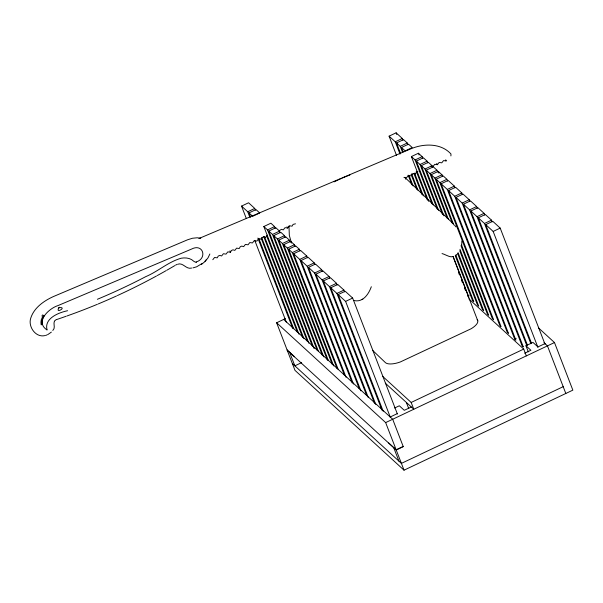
<?xml version="1.0" encoding="UTF-8"?>
<svg xmlns="http://www.w3.org/2000/svg" width="603" height="603" viewBox="0 0 603 603"><rect width="100%" height="100%" fill="white"/><g stroke="black" fill="none" stroke-linecap="round" stroke-linejoin="round"><path stroke-width="0.9" d="M46.959 329.909C34.627 321.829 48.896 308.389 58.016 305.578L191.588 249.062C203.166 243.039 207.643 258.483 196.141 261.966C197.415 262.825 194.641 261.996 193.744 261.257C190.548 258.039 185.596 257.451 181.299 258.197C168.373 261.755 158.061 271.493 145.745 276.641A575.669 521.113 -47.5 0 1 97.369 299.284M288.98 226.057L289.327 235.434L291.241 242.195M461.687 245.383L461.868 241.034M450.908 155.913L450.961 153.976C441.072 143.092 424.158 143.371 411.45 148.594L198.952 238.502M212.814 259.705L214.578 257.458L217.216 257.843L218.256 256.056L219.801 255.401L221.618 255.981L223.389 253.727L226.027 254.119L227.791 251.866L230.429 252.258L231.469 250.464L233.007 249.815L234.831 250.388L236.595 248.142L239.233 248.526L240.273 246.74L241.818 246.084L243.635 246.665L245.406 244.419L248.044 244.803L249.808 242.557L252.446 242.941L254.21 240.687L256.848 241.079L258.612 238.826L261.25 239.21L262.29 237.424L263.835 236.775L265.652 237.348L267.423 235.102M279.317 230.67L281.443 229.321L283.267 229.901L285.031 227.648L287.669 228.04L289.44 225.786L292.071 226.17L293.111 224.384L295.5 223.819M431.16 165.976L432.977 166.556L434.748 164.31L437.386 164.694L439.15 162.448L441.788 162.833L443.552 160.579L446.19 160.971L445.707 159.901L446.039 160.843M371.32 286.734C368.704 294.038 363.081 302.638 354.059 300.565M209.867 253.991L208.012 257.858L205.11 261.446L201.372 264.521M52.793 330.459C55.785 327.783 53.049 324.15 54.406 321.218M452.951 256.448C450.486 258.039 445.142 254.27 442.029 253.561M59.056 307.666C68.192 306.678 53.901 314.796 59.433 307.229M204.997 261.205L206 259.961M54.685 320.849L55.8 319.929M51.383 332.102L47.675 334.673M202.404 263.323L196.616 266.812L192.885 267.898M455.408 255.574L456.953 254.376M58.242 308.208L58.71 307.952M246.28 218.407L241.539 206.105L248.572 202.774L254.752 208.434L255.431 210.191M396.548 155.476L389.093 136.15L396.126 132.811L402.307 138.471L402.985 140.228M241.539 206.105L247.72 211.766L254.752 208.434M389.093 136.15L395.274 141.803L402.307 138.471M248.971 212.912L256.004 209.58L259.712 212.972L252.672 216.304L248.971 212.912L250.66 217.299M400.588 153.479L396.525 142.949L403.558 139.617L407.259 143.009L407.937 144.765M396.525 142.949L400.226 146.341L407.259 143.009M401.477 147.486L408.517 144.155L412.218 147.547L405.186 150.878L401.477 147.486L403.173 151.873M308.864 343.22L263.835 226.524L270.875 223.193L274.576 226.585L275.254 228.333M428.658 201.312L411.389 156.561L418.422 153.23L422.13 156.622L422.809 158.378M263.835 226.524L267.544 229.916L274.576 226.585M411.389 156.561L415.098 159.953L422.13 156.622M314.163 348.632L268.795 231.062L275.827 227.73L279.528 231.122L280.207 232.871M433.278 204.967L416.349 161.099L423.381 157.767L427.082 161.159L427.761 162.916M268.795 231.062L272.496 234.454L279.528 231.122M416.349 161.099L420.05 164.491L427.082 161.159M318.437 351.413L273.747 235.6L280.779 232.268L284.488 235.652L285.166 237.409M438.569 210.387L421.301 165.637L428.334 162.305L432.042 165.697L432.72 167.446M273.747 235.6L277.455 238.992L284.488 235.652M421.301 165.637L425.009 169.028L432.042 165.697M323.736 356.833L278.707 240.137L285.739 236.806L289.44 240.19L290.118 241.946M443.861 215.799L426.261 170.174L433.293 166.843L436.994 170.234L437.672 171.983M278.707 240.137L282.408 243.529L289.44 240.19M426.261 170.174L429.962 173.566L436.994 170.234M328.349 360.488L283.659 244.675L290.691 241.336L294.4 244.728L295.078 246.484M448.481 219.462L431.213 174.712L438.245 171.38L441.954 174.772L442.632 176.521M283.659 244.675L287.367 248.067L294.4 244.728M431.213 174.712L434.921 178.104L441.954 174.772M333.647 365.908L288.618 249.212L295.651 245.873L299.352 249.265L300.03 251.021M453.773 224.874L436.173 179.249L443.205 175.918L446.906 179.302L447.584 181.058M288.618 249.212L292.319 252.604L299.352 249.265M436.173 179.249L439.873 182.641L446.906 179.302M338.26 369.564L293.571 253.75L300.603 250.411L306.791 256.071L307.462 257.828M439.873 182.641L492.35 318.64L493.601 319.786L441.125 183.787L448.157 180.455L454.345 186.108L455.016 187.865M293.571 253.75L299.751 259.411L306.791 256.071M441.125 183.787L447.305 189.448L454.345 186.108M346.032 377.252L301.003 260.556L308.043 257.217L314.223 262.878L314.902 264.634M447.305 189.448L499.781 325.447L501.033 326.592L448.557 190.593L455.597 187.254L461.777 192.915L462.456 194.671M301.003 260.556L307.183 266.217L314.223 262.878M448.557 190.593L454.737 196.254L461.777 192.915M353.464 384.051L308.442 267.363L315.475 264.024L321.655 269.684L322.334 271.44M454.737 196.254L507.221 332.245L508.472 333.391L455.989 197.4L463.029 194.06L469.209 199.721L469.888 201.477M308.442 267.363L314.623 273.023L321.655 269.684M455.989 197.4L462.177 203.06L469.209 199.721M360.903 390.857L315.874 274.169L322.906 270.83L329.087 276.491L329.766 278.247M462.177 203.06L514.653 339.052L515.904 340.198L463.428 204.206L470.461 200.867L476.641 206.528L477.32 208.284M315.874 274.169L322.055 279.83L329.087 276.491M463.428 204.206L469.609 209.867L476.641 206.528M368.335 397.663L323.306 280.975L330.338 277.636L336.519 283.297L337.198 285.053M469.609 209.867L522.085 345.858L523.336 347.004L470.86 211.012L477.893 207.673L484.073 213.334L484.752 215.09M323.306 280.975L329.487 286.629L336.519 283.297M470.86 211.012L477.041 216.673L484.073 213.334M375.767 404.47L330.738 287.774L337.77 284.443L343.959 290.103L344.63 291.86M527.384 345.037L478.292 217.819L485.325 214.48L491.513 220.14L492.184 221.896M330.738 287.774L336.919 293.435L343.959 290.103M478.292 217.819L484.473 223.479L491.513 220.14M538.509 327.919L554.481 342.542L572.85 390.141L404.025 470.189L294.995 370.37L276.626 322.771L285.362 318.633M383.199 411.276L338.17 294.581L345.21 291.249L352.642 298.055L397.392 414.035M531.431 343.069L485.724 224.625L492.764 221.286L500.196 228.092L544.946 344.072M338.17 294.581L345.609 301.387L352.642 298.055M485.724 224.625L493.164 231.431L500.196 228.092M301.606 362.637L294.852 365.84L289.606 352.242M469.134 295.214L467.574 295.952L468.825 297.098L453.252 256.735M514.653 339.052L516.213 338.313M394.633 408.005L399.322 405.781L404.281 410.319L411.314 406.98M528.318 351.881L525.944 345.745L532.984 342.406L537.936 346.944L544.969 343.604M382.694 376.385L411.171 402.45L523.721 349.084L526.344 355.883M390.209 416.99L397.249 413.65M524.648 353.245L530.904 350.275L525.944 345.745M276.626 322.771L385.656 422.59L554.481 342.542M403.181 446.454L396.148 449.793L388.716 442.986M563.194 386.674L401.394 463.39L292.372 363.571M41.17 324.821L42.316 324.369M56.237 319.703L56.697 319.522A587.503 531.823 -47.5 0 0 66.081 316.281M45.549 335.479L46.966 334.936M67.604 310.726C58.943 312.505 43.966 318.248 47.042 329.849M40.996 324.18L42.165 323.811M362.124 299.412L362.855 299.201M40.868 323.344L42.044 323.042M417.947 171.569L416.409 172.217L415.369 174.011L412.731 173.626L410.96 175.872L408.329 175.488L406.558 177.734L403.92 177.35M177.787 264.204C183.199 262.29 186.063 269.669 191.641 268.049M44.826 335.615C35.569 337.808 27.836 326.479 30.768 318.052C34.077 307.726 43.846 300.927 53.283 296.608L187.646 239.76L192.447 238.253L197.226 237.778L200.776 238.238M40.823 322.477L41.999 322.251M40.861 321.603L42.037 321.444M40.981 320.706L42.15 320.623M41.185 319.801L42.338 319.801M41.471 318.897L42.602 318.972M41.841 317.992L42.941 318.143M42.293 317.103L43.348 317.321M43.831 316.515L41.788 315.904M44.373 315.731L42.429 314.97M543.974 342.7L547.449 345.873L565.818 393.473M468.863 298.854L523.721 349.084M385.325 383.184L413.794 409.249L411.171 402.45M283.666 319.439L392.689 419.258L403.256 446.642L396.224 449.981L287.194 350.162M287.126 349.974L294.558 356.78M405.178 177.674L453.004 223.494M372.646 350.388L385.445 362.652A15.075 5.842 -21.1 0 0 400.339 361.951L471.056 328.786A15.075 5.842 -21.1 0 0 477.146 319.643M454.534 225.138L455.958 226.894M436.693 163.421L437.386 164.694M286.983 226.766L287.669 228.04M493.164 231.431L537.914 347.403M484.473 223.479L530.859 343.68M477.041 216.673L526.811 345.647M438.245 171.38L438.924 173.129M461.559 245.052L488.649 315.248L487.397 314.103L460.986 245.662M434.921 178.104L452.521 223.728M459.991 249.288L483.689 310.711L482.438 309.565L459.757 250.78M429.962 173.566L447.23 218.316M458.084 252.649L478.737 306.173L477.486 305.028L457.511 253.26M425.009 169.028L442.61 214.653M418.422 153.23L419.1 154.986M455.838 255.129L473.777 301.636L472.526 300.49L455.257 255.74M420.05 164.491L437.318 209.241M453.072 256.757L477.78 320.788M415.098 159.953L432.019 203.822M458.431 272.262L459.448 274.893M461.476 280.161L462.493 282.792M464.521 288.053L465.539 290.684M416.236 171.214L427.406 200.166M414.562 173.084L423.366 195.9M413.99 173.694L422.115 194.754M396.126 132.811L396.804 134.567M411.638 173.815L418.067 190.48M400.226 146.341L402.6 152.484M411.065 174.418L416.816 189.334M409.053 175.413L413.115 185.943M395.274 141.803L400.015 154.089M408.141 175.149L411.864 184.797M405.028 177.44L405.706 179.197M406.362 402.442L408.728 408.585M345.609 301.387L390.36 417.366M336.919 293.435L381.948 410.13M385.656 422.59L404.025 470.189M393.669 447.524L398.922 461.122M329.487 286.629L374.516 403.324M322.055 279.83L366.745 395.643M314.623 273.023L359.313 388.837M307.183 266.217L352.212 382.905M299.751 259.411L344.441 375.224M290.691 241.336L291.37 243.092M292.319 252.604L337.009 368.418M287.367 248.067L332.389 364.762M282.408 243.529L327.437 360.225M277.455 238.992L322.484 355.687M272.496 234.454L317.186 350.268M267.544 229.916L312.573 346.612M266.647 235.909L307.274 341.192M264.634 236.904L303.912 338.682M263.722 236.632L302.661 337.537M261.71 237.635L298.952 334.145M261.137 238.238L297.362 332.125M258.785 238.358L293.661 328.733M247.72 211.766L249.748 217.035M257.873 238.087L292.749 328.462M254.76 240.378L286.289 322.085M229.931 250.901L230.429 252.258M174.78 265.621A587.503 531.823 -47.5 0 1 166.888 270.197M166.096 270.649A587.503 531.823 -47.5 0 1 157.33 275.533M156.531 275.97A587.503 531.823 -47.5 0 1 117.397 295.56M116.567 295.945A587.503 531.823 -47.5 0 1 98.221 303.942M97.377 304.289A587.503 531.823 -47.5 0 1 66.933 315.98M175.563 265.154A8.744 7.914 -47.5 0 1 177.026 264.453M338.215 179.928A117.758 106.806 -46.2 0 1 341.509 178.398M342.338 178.028A117.758 106.806 -46.2 0 1 345.677 176.626M346.514 176.287A117.758 106.806 -46.2 0 1 349.898 175.006M334.1 181.857A117.758 106.806 -46.2 0 1 337.394 180.327"/></g></svg>
